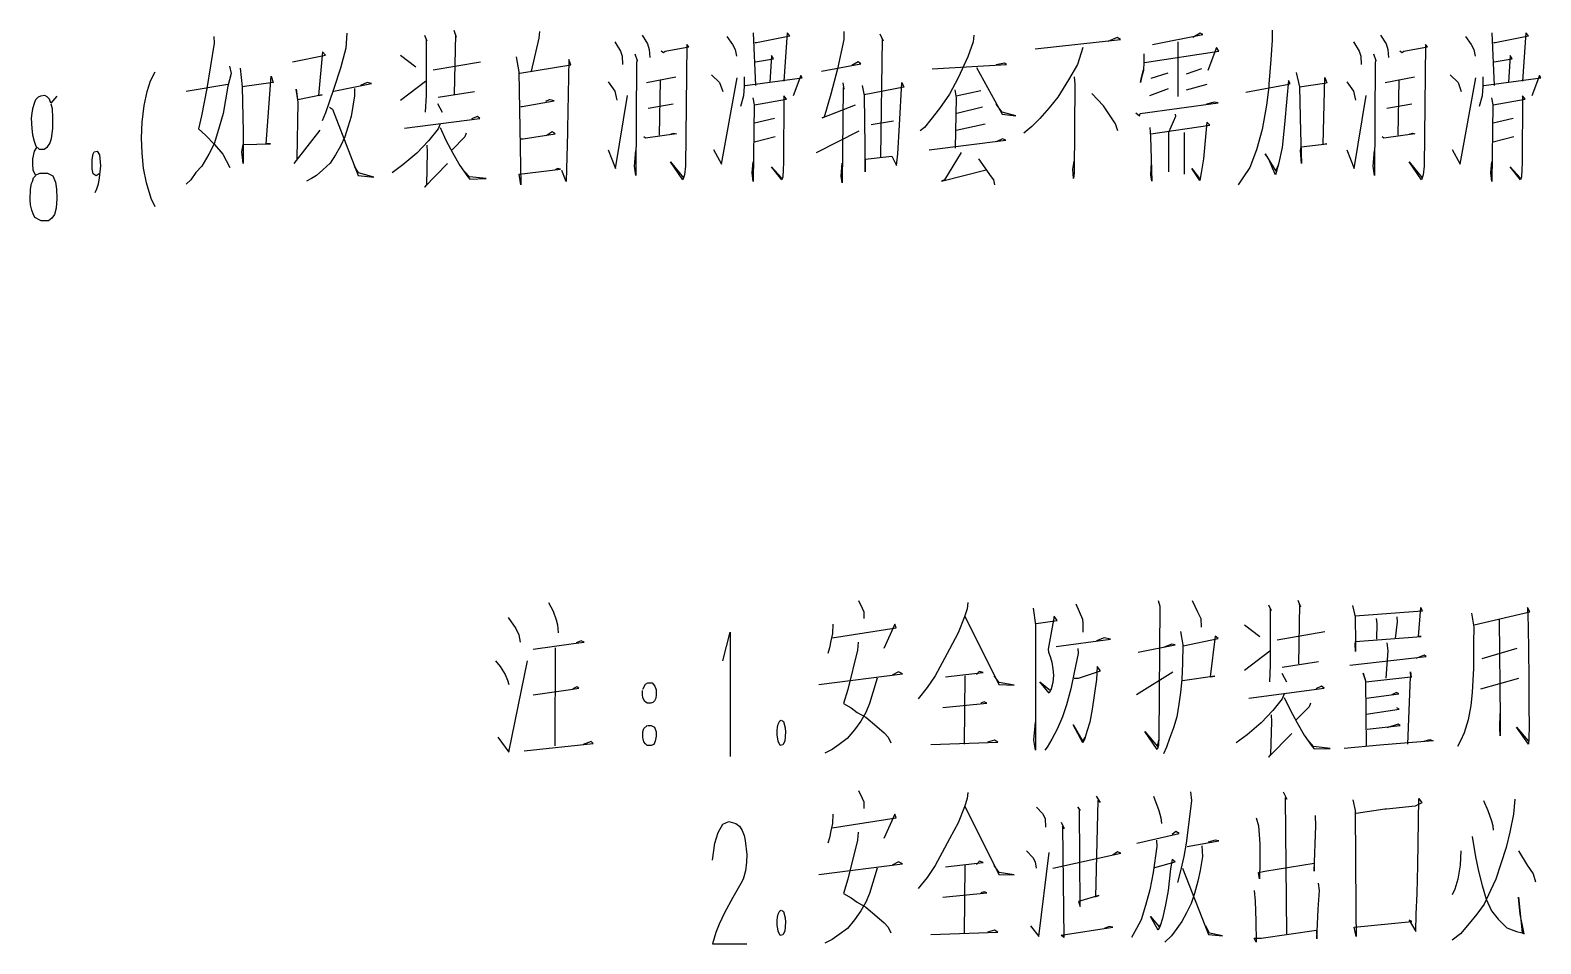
# Model space of a CAD drawing. Extents: x 0 to 8410, y 0 to 11890.
# Drawn here: x 7441.2 to 7918.4, y 9527.6 to 9816.2 of the extents above; entities that cross this region are included whole.
import ezdxf

# ---------------------------------------------------------------- set-up
doc = ezdxf.new("R2010")
doc.units = 0
doc.header["$MEASUREMENT"] = 0
doc.layers.add('6', color=7, linetype='Continuous')
doc.layers.add('8', color=7, linetype='Continuous')

# ---------------------------------------------------------------- blocks, each defined once
blk = doc.blocks.new('BLKENT759')
at = {"layer": '8', "color": 2, "linetype": 'Continuous'}
for p, q in [((7574.99, 9816.19), (7575.78, 9814.04)), ((7602.05, 9815.8), (7601.92, 9813.64)), ((7698.26, 9815.8), (7698.26, 9813.25)), ((7833.55, 9816.19), (7833.55, 9813.06)), ((7499.31, 9812.08), (7496.96, 9797.76)), ((7499.18, 9814.23), (7499.31, 9812.08)), ((7541.27, 9815.21), (7540.88, 9810.51)), ((7565.71, 9814.62), (7566.5, 9812.86)), ((7566.5, 9812.86), (7566.24, 9813.25)), ((7566.24, 9813.25), (7566.24, 9795.61)), ((7575.52, 9814.82), (7575.13, 9796)), ((7575.78, 9814.04), (7575.52, 9814.82)), ((7601.92, 9813.64), (7599.44, 9803.25)), ((7625.84, 9812.47), (7627.67, 9809.53)), ((7634.47, 9814.62), (7636.17, 9811.88)), ((7636.17, 9811.88), (7636.69, 9810.12)), ((7648.59, 9811.68), (7648.2, 9773.25)), ((7649.24, 9810.9), (7648.59, 9811.68)), ((7661.27, 9814.23), (7663.1, 9811.68)), ((7663.1, 9811.68), (7663.88, 9810.12)), ((7669.63, 9815.41), (7670.29, 9798.74)), ((7670.16, 9812.27), (7670.68, 9812.27)), ((7670.68, 9812.27), (7681.14, 9814.43)), ((7680.35, 9815.41), (7679.31, 9800.12)), ((7681.14, 9814.43), (7680.35, 9815.41)), ((7698.26, 9813.25), (7696.17, 9804.04)), ((7709.63, 9815.02), (7710.68, 9812.86)), ((7710.29, 9813.45), (7709.77, 9776.19)), ((7710.68, 9812.86), (7710.29, 9813.45)), ((7739.05, 9812.47), (7737.35, 9807.76)), ((7739.31, 9814.62), (7739.05, 9812.47)), ((7758.65, 9810.31), (7785.58, 9813.25)), ((7784.54, 9813.84), (7781.66, 9812.66)), ((7785.58, 9813.25), (7784.54, 9813.84)), ((7795.78, 9811.68), (7811.59, 9814.82)), ((7803.75, 9812.47), (7803.75, 9795.21)), ((7810.81, 9815.21), (7808.46, 9813.84)), ((7811.59, 9814.82), (7810.81, 9815.21)), ((7833.55, 9813.06), (7833.16, 9806.98)), ((7859.18, 9812.47), (7861.01, 9809.53)), ((7867.8, 9814.62), (7869.5, 9811.88)), ((7869.5, 9811.88), (7870.03, 9810.12)), ((7881.92, 9811.68), (7881.53, 9773.25)), ((7882.57, 9810.9), (7881.92, 9811.68)), ((7894.6, 9814.23), (7896.43, 9811.68)), ((7896.43, 9811.68), (7897.21, 9810.12)), ((7902.97, 9815.41), (7903.62, 9798.74)), ((7903.49, 9812.27), (7904.01, 9812.27)), ((7904.01, 9812.27), (7914.47, 9814.43)), ((7913.69, 9815.41), (7912.64, 9800.12)), ((7914.47, 9814.43), (7913.69, 9815.41)), ((7524.01, 9806.19), (7534.47, 9808.35)), ((7533.56, 9809.33), (7532.25, 9795.61)), ((7534.47, 9808.35), (7533.56, 9809.33)), ((7540.88, 9810.51), (7539.18, 9804.23)), ((7558.13, 9808.35), (7562.97, 9804.62)), ((7594.73, 9807.76), (7595.52, 9803.06)), ((7611.33, 9806.98), (7610.94, 9785.02)), ((7611.99, 9805.21), (7611.33, 9806.98)), ((7627.67, 9809.53), (7628.2, 9807.96)), ((7628.2, 9807.96), (7628.33, 9805.41)), ((7632.25, 9808.74), (7632.9, 9806.59)), ((7632.9, 9806.59), (7632.77, 9806)), ((7636.69, 9810.12), (7636.95, 9807.57)), ((7640.48, 9809.72), (7641.27, 9809.13)), ((7641.27, 9809.13), (7641.79, 9809.53)), ((7641.79, 9809.53), (7649.24, 9810.9)), ((7663.88, 9810.12), (7664.27, 9807.96)), ((7670.29, 9806.19), (7676.04, 9807.17)), ((7675.39, 9808.15), (7674.86, 9799.72)), ((7676.04, 9807.17), (7675.39, 9808.15)), ((7737.35, 9807.76), (7734.34, 9801.1)), ((7773.69, 9810.7), (7771.99, 9805.41)), ((7793.03, 9808.74), (7793.03, 9806.19)), ((7793.16, 9806), (7816.69, 9809.53)), ((7815.91, 9810.7), (7813.16, 9803.45)), ((7816.69, 9809.53), (7815.91, 9810.7)), ((7833.16, 9806.98), (7832.51, 9799.13)), ((7861.01, 9809.53), (7861.53, 9807.96)), ((7861.53, 9807.96), (7861.66, 9805.41)), ((7865.58, 9808.74), (7866.23, 9806.59)), ((7866.23, 9806.59), (7866.1, 9806)), ((7870.03, 9810.12), (7870.29, 9807.57)), ((7873.82, 9809.72), (7874.6, 9809.13)), ((7874.6, 9809.13), (7875.12, 9809.53)), ((7875.12, 9809.53), (7882.57, 9810.9)), ((7897.21, 9810.12), (7897.61, 9807.96)), ((7903.62, 9806.19), (7909.37, 9807.17)), ((7908.72, 9808.15), (7908.2, 9799.72)), ((7909.37, 9807.17), (7908.72, 9808.15)), ((7479.24, 9800.19), (7480.68, 9802.99)), ((7504.67, 9802.47), (7503.62, 9798.55)), ((7504.14, 9804.82), (7504.67, 9802.47)), ((7507.54, 9804.23), (7508.2, 9798.35)), ((7515.78, 9780.31), (7517.35, 9801.68)), ((7517.35, 9801.68), (7518, 9799.72)), ((7539.18, 9804.23), (7537.09, 9797.76)), ((7568.46, 9803.64), (7583.49, 9806.19)), ((7595.52, 9803.06), (7596.17, 9767.37)), ((7595.91, 9802.66), (7611.99, 9805.21)), ((7632.77, 9806), (7632.51, 9770.31)), ((7635.91, 9799.72), (7645.19, 9801.49)), ((7656.43, 9802.08), (7658.92, 9799.72)), ((7666.76, 9801.49), (7666.76, 9798.55)), ((7684.67, 9801.88), (7682.18, 9795.41)), ((7685.06, 9801.1), (7684.67, 9801.88)), ((7691.2, 9803.25), (7703.62, 9805.61)), ((7696.17, 9804.04), (7694.08, 9796)), ((7702.71, 9806.19), (7700.75, 9805.02)), ((7703.62, 9805.61), (7702.71, 9806.19)), ((7726.1, 9804.04), (7749.63, 9805.41)), ((7740.09, 9804.43), (7748.2, 9789.72)), ((7748.98, 9805.8), (7746.37, 9805.21)), ((7749.63, 9805.41), (7748.98, 9805.8)), ((7771.99, 9805.41), (7769.24, 9800.51)), ((7770.94, 9801.49), (7771.2, 9799.13)), ((7792.25, 9801.29), (7792.9, 9803.64)), ((7792.9, 9803.45), (7792.25, 9801.29)), ((7793.03, 9806.19), (7792.9, 9803.45)), ((7800.61, 9802.66), (7795.25, 9800.9)), ((7811.2, 9804.04), (7806.37, 9802.27)), ((7841.14, 9802.86), (7842.18, 9798.35)), ((7866.1, 9806), (7865.84, 9770.31)), ((7869.24, 9799.72), (7878.52, 9801.49)), ((7889.76, 9802.08), (7892.25, 9799.72)), ((7900.09, 9801.49), (7900.09, 9798.55)), ((7918, 9801.88), (7915.52, 9795.41)), ((7918.39, 9801.1), (7918, 9801.88)), ((7477.22, 9792.39), (7478.13, 9796.79)), ((7478.13, 9796.79), (7479.24, 9800.19)), ((7490.42, 9796.98), (7503.62, 9799.13)), ((7496.96, 9797.76), (7495.26, 9789.13)), ((7503.62, 9798.55), (7502.18, 9789.92)), ((7518, 9799.72), (7508.2, 9798.35)), ((7508.2, 9798.35), (7508.46, 9784.04)), ((7525.71, 9794.23), (7525.19, 9797.57)), ((7525.19, 9797.57), (7525.71, 9793.45)), ((7537.09, 9797.76), (7535.65, 9793.45)), ((7537.09, 9796.98), (7548.98, 9799.33)), ((7543.62, 9797.76), (7543.62, 9795.41)), ((7547.67, 9799.72), (7545.58, 9798.74)), ((7548.98, 9799.33), (7547.67, 9799.72)), ((7558.13, 9794.04), (7566.11, 9800.12)), ((7570.03, 9795.02), (7581.53, 9796.78)), ((7623.75, 9799.92), (7625.84, 9796.98)), ((7625.84, 9796.98), (7626.5, 9794.04)), ((7639.96, 9783.06), (7640.35, 9800.31)), ((7658.92, 9799.72), (7659.96, 9796.78)), ((7659.57, 9773.84), (7664.54, 9801.1)), ((7666.76, 9798.55), (7666.5, 9795.41)), ((7667.02, 9798.74), (7685.06, 9801.1)), ((7698, 9797.96), (7697.74, 9767.96)), ((7697.87, 9799.53), (7698.26, 9797.57)), ((7698.26, 9797.57), (7698, 9797.96)), ((7704.01, 9798.74), (7704.67, 9795.61)), ((7717.22, 9798.15), (7704.67, 9795.8)), ((7715.78, 9786.19), (7716.56, 9799.72)), ((7716.56, 9799.72), (7717.22, 9798.15)), ((7734.34, 9801.1), (7731.59, 9796)), ((7733.29, 9797.37), (7733.69, 9794.82)), ((7733.69, 9795.41), (7741.53, 9797.17)), ((7769.24, 9800.51), (7765.84, 9795.02)), ((7771.2, 9799.13), (7770.94, 9771.1)), ((7792.25, 9801.29), (7791.99, 9799.72)), ((7791.99, 9799.72), (7792.25, 9801.29)), ((7794.86, 9795.61), (7800.74, 9797.76)), ((7806.5, 9797.37), (7813.03, 9799.13)), ((7825.19, 9796.59), (7838.78, 9799.13)), ((7832.51, 9798.35), (7831.72, 9792.47)), ((7832.51, 9799.13), (7832.51, 9798.35)), ((7838.65, 9800.31), (7838.13, 9794.62)), ((7839.18, 9799.33), (7838.65, 9800.31)), ((7838.78, 9799.13), (7839.18, 9799.33)), ((7850.03, 9799.33), (7842.18, 9798.15)), ((7842.18, 9798.35), (7842.44, 9784.04)), ((7849.63, 9780.12), (7850.16, 9801.29)), ((7850.81, 9799.53), (7850.03, 9799.33)), ((7850.16, 9801.29), (7850.81, 9799.53)), ((7857.08, 9799.92), (7859.18, 9796.98)), ((7859.18, 9796.98), (7859.83, 9794.04)), ((7873.29, 9783.06), (7873.69, 9800.31)), ((7892.25, 9799.72), (7893.29, 9796.78)), ((7892.9, 9773.84), (7897.87, 9801.1)), ((7900.09, 9798.55), (7899.83, 9795.41)), ((7900.35, 9798.74), (7918.39, 9801.1)), ((7442.51, 9793.39), (7441.92, 9791.39)), ((7442.9, 9794.19), (7442.51, 9793.39)), ((7443.69, 9794.99), (7442.9, 9794.19)), ((7444.47, 9795.39), (7443.69, 9794.99)), ((7445.84, 9795.59), (7444.47, 9795.39)), ((7446.56, 9795.19), (7445.84, 9795.59)), ((7447.28, 9794.39), (7446.56, 9795.19)), ((7447.74, 9793.19), (7447.28, 9794.39)), ((7449.63, 9795.39), (7447.74, 9793.19)), ((7448.2, 9791.39), (7447.87, 9792.79)), ((7476.56, 9787.19), (7477.22, 9792.39)), ((7525.71, 9793.45), (7525.45, 9775.61)), ((7533.43, 9795.8), (7525.71, 9794.23)), ((7532.25, 9795.61), (7533.43, 9795.8)), ((7535.65, 9793.45), (7534.47, 9790.12)), ((7543.62, 9795.41), (7542.58, 9788.94)), ((7566.24, 9795.61), (7565.97, 9790.31)), ((7569.9, 9793.06), (7571.33, 9790.31)), ((7596.17, 9792.08), (7596.56, 9792.08)), ((7596.56, 9792.08), (7606.76, 9793.84)), ((7605.19, 9794.23), (7604.01, 9793.64)), ((7605.45, 9794.23), (7605.19, 9794.23)), ((7606.76, 9793.84), (7605.45, 9794.23)), ((7626.1, 9772.47), (7629.9, 9795.61)), ((7644.27, 9792.86), (7636.43, 9791.49)), ((7666.5, 9795.41), (7665.58, 9792.08)), ((7669.5, 9794.82), (7669.9, 9792.66)), ((7669.9, 9792.66), (7669.63, 9768.35)), ((7670.03, 9792.66), (7680.09, 9794.43)), ((7679.31, 9795.41), (7679.18, 9774.43)), ((7680.09, 9794.43), (7679.31, 9795.41)), ((7691.33, 9788.55), (7701.92, 9792.66)), ((7694.08, 9796), (7691.99, 9788.74)), ((7704.67, 9795.61), (7704.93, 9771.49)), ((7731.59, 9796), (7728.46, 9791.49)), ((7733.69, 9794.82), (7733.42, 9778.94)), ((7748.2, 9790.31), (7746.37, 9792.86)), ((7765.84, 9795.02), (7763.1, 9791.68)), ((7780.22, 9792.27), (7776.56, 9796.19)), ((7784.01, 9786.59), (7780.22, 9792.27)), ((7791.86, 9789.92), (7816.43, 9793.25)), ((7815.25, 9793.45), (7812.77, 9792.86)), ((7816.43, 9793.25), (7815.25, 9793.45)), ((7831.72, 9792.47), (7830.42, 9784.82)), ((7838.13, 9794.62), (7837.48, 9786.39)), ((7859.44, 9772.47), (7863.23, 9795.61)), ((7877.61, 9792.86), (7869.76, 9791.49)), ((7899.83, 9795.41), (7898.91, 9792.08)), ((7902.84, 9794.82), (7903.23, 9792.66)), ((7903.23, 9792.66), (7902.97, 9768.35)), ((7903.36, 9792.66), (7913.42, 9794.43)), ((7912.64, 9795.41), (7912.51, 9774.43)), ((7913.42, 9794.43), (7912.64, 9795.41)), ((7441.66, 9789.99), (7441.53, 9788.39)), ((7441.53, 9788.39), (7441.66, 9785.19)), ((7441.92, 9791.39), (7441.66, 9789.99)), ((7448.39, 9788.59), (7448.2, 9791.39)), ((7448.33, 9785.19), (7448.39, 9788.59)), ((7476.37, 9782.19), (7476.56, 9787.19)), ((7495.26, 9789.13), (7494.34, 9785.02)), ((7502.18, 9789.92), (7500.88, 9785.61)), ((7534.47, 9790.12), (7533.43, 9787.57)), ((7535.78, 9791.88), (7536.69, 9791.29)), ((7536.69, 9791.29), (7544.8, 9770.31)), ((7542.58, 9788.94), (7541.53, 9785.61)), ((7559.44, 9785.21), (7583.23, 9788.35)), ((7582.45, 9788.94), (7580.62, 9788.15)), ((7583.23, 9788.35), (7582.45, 9788.94)), ((7676.3, 9788.35), (7670.03, 9786.78)), ((7691.99, 9788.74), (7691.33, 9788.55)), ((7706.89, 9786.39), (7713.95, 9787.57)), ((7725.71, 9787.96), (7723.75, 9785.41)), ((7728.46, 9791.49), (7725.71, 9787.96)), ((7742.05, 9791.88), (7733.95, 9789.92)), ((7752.51, 9789.13), (7748.2, 9790.31)), ((7748.2, 9789.72), (7752.51, 9789.13)), ((7760.09, 9788.35), (7757.61, 9785.8)), ((7763.1, 9791.68), (7760.09, 9788.35)), ((7790.42, 9790.12), (7791.59, 9789.13)), ((7791.59, 9789.13), (7791.86, 9789.92)), ((7802.97, 9788.94), (7800.74, 9783.84)), ((7802.84, 9789.72), (7802.97, 9788.94)), ((7812.9, 9787.17), (7811.86, 9775.61)), ((7813.82, 9786.19), (7812.9, 9787.17)), ((7909.63, 9788.35), (7903.36, 9786.78)), ((7441.66, 9785.19), (7441.92, 9783.19)), ((7441.92, 9783.19), (7442.45, 9781.19)), ((7447.94, 9781.99), (7448.33, 9785.19)), ((7494.34, 9785.02), (7496.56, 9783.06)), ((7496.56, 9783.06), (7499.44, 9780.12)), ((7500.88, 9785.61), (7499.7, 9781.68)), ((7508.46, 9784.04), (7508.46, 9774.04)), ((7524.54, 9774.04), (7532.77, 9784.62)), ((7540.62, 9782.47), (7539.18, 9779.53)), ((7541.53, 9785.61), (7540.62, 9782.47)), ((7570.03, 9785.02), (7567.02, 9781.29)), ((7570.68, 9786.59), (7570.03, 9785.02)), ((7570.68, 9785.41), (7572.51, 9781.49)), ((7578.52, 9782.47), (7574.47, 9778.35)), ((7578.92, 9783.64), (7578.52, 9782.47)), ((7596.95, 9781.88), (7607.02, 9783.45)), ((7606.11, 9784.04), (7604.14, 9782.86)), ((7607.02, 9783.45), (7606.11, 9784.04)), ((7610.94, 9783.84), (7610.55, 9768.35)), ((7610.94, 9785.02), (7610.94, 9783.84)), ((7635.52, 9782.08), (7634.99, 9782.47)), ((7645.32, 9783.45), (7635.52, 9782.08)), ((7643.62, 9783.45), (7644.54, 9783.64)), ((7644.54, 9783.64), (7645.32, 9783.45)), ((7670.03, 9780.9), (7676.56, 9782.66)), ((7689.63, 9777.57), (7703.1, 9784.43)), ((7715.26, 9777.17), (7715.78, 9786.19)), ((7723.75, 9785.41), (7722.31, 9784.43)), ((7733.69, 9784.62), (7742.84, 9786.59)), ((7757.61, 9785.8), (7755.12, 9783.64)), ((7784.8, 9784.43), (7784.01, 9786.59)), ((7794.86, 9785.41), (7795.12, 9782.47)), ((7795.12, 9782.47), (7795.52, 9768.55)), ((7795.25, 9783.45), (7813.82, 9786.19)), ((7800.74, 9783.84), (7800.74, 9771.49)), ((7805.71, 9783.84), (7805.71, 9770.7)), ((7830.42, 9784.82), (7828.59, 9778.35)), ((7837.48, 9786.39), (7836.69, 9779.13)), ((7842.44, 9784.04), (7842.84, 9774.04)), ((7868.85, 9782.08), (7868.33, 9782.47)), ((7878.65, 9783.45), (7868.85, 9782.08)), ((7876.95, 9783.45), (7877.87, 9783.64)), ((7877.87, 9783.64), (7878.65, 9783.45)), ((7903.36, 9780.9), (7909.89, 9782.66)), ((7442.45, 9777.99), (7441.92, 9775.59)), ((7442.45, 9781.19), (7442.97, 9779.59)), ((7443.23, 9779.19), (7442.45, 9777.99)), ((7442.97, 9779.59), (7444.08, 9778.59)), ((7444.08, 9778.59), (7445.58, 9778.59)), ((7445.58, 9778.59), (7446.69, 9779.39)), ((7446.69, 9779.39), (7447.41, 9780.39)), ((7447.41, 9780.39), (7447.94, 9781.99)), ((7461.14, 9777.19), (7461.4, 9777.79)), ((7461.4, 9777.79), (7462.31, 9777.99)), ((7462.31, 9777.99), (7463.1, 9776.79)), ((7476.56, 9777.39), (7476.37, 9782.19)), ((7499.31, 9780.31), (7497.61, 9776.98)), ((7499.7, 9781.68), (7499.31, 9780.31)), ((7499.44, 9780.12), (7502.05, 9776.98)), ((7508.07, 9777.76), (7508.46, 9780.12)), ((7508.46, 9774.04), (7508.07, 9777.76)), ((7508.46, 9780.12), (7517.09, 9780.31)), ((7517.09, 9780.31), (7515.78, 9780.31)), ((7539.18, 9779.53), (7537.61, 9776.78)), ((7567.02, 9781.29), (7563.36, 9777.37)), ((7566.63, 9777.76), (7566.37, 9767.37)), ((7566.5, 9779.92), (7566.63, 9777.76)), ((7572.51, 9781.49), (7574.73, 9777.37)), ((7596.3, 9781.88), (7596.95, 9781.88)), ((7623.75, 9778.35), (7626.1, 9772.47)), ((7632.12, 9773.25), (7632.51, 9778.15)), ((7657.08, 9778.55), (7659.57, 9773.84)), ((7725.19, 9778.35), (7749.37, 9781.49)), ((7748.33, 9781.88), (7746.37, 9780.9)), ((7749.37, 9781.49), (7748.33, 9781.88)), ((7828.59, 9778.35), (7826.5, 9772.86)), ((7836.69, 9779.13), (7835.52, 9773.84)), ((7842.44, 9778.15), (7842.71, 9779.33)), ((7842.84, 9774.04), (7842.44, 9778.15)), ((7842.71, 9779.33), (7850.81, 9780.31)), ((7850.81, 9780.31), (7849.63, 9780.12)), ((7857.08, 9778.35), (7859.44, 9772.47)), ((7865.45, 9773.25), (7865.84, 9778.15)), ((7890.42, 9778.55), (7892.9, 9773.84)), ((7441.92, 9775.59), (7441.92, 9773.99)), ((7441.92, 9773.99), (7441.99, 9771.99)), ((7460.81, 9775.39), (7461.14, 9777.19)), ((7460.81, 9772.39), (7460.81, 9775.39)), ((7463.36, 9773.39), (7463.03, 9769.59)), ((7463.1, 9776.79), (7463.36, 9773.39)), ((7477.02, 9772.59), (7476.56, 9777.39)), ((7495.39, 9773.25), (7493.56, 9771.29)), ((7497.61, 9776.98), (7495.39, 9773.25)), ((7502.05, 9776.98), (7503.1, 9775.02)), ((7503.1, 9775.02), (7504.28, 9772.86)), ((7535.91, 9774.23), (7533.69, 9772.08)), ((7537.61, 9776.78), (7535.91, 9774.23)), ((7544.93, 9771.1), (7543.62, 9773.25)), ((7558.92, 9773.64), (7555.52, 9771.1)), ((7563.36, 9777.37), (7558.92, 9773.64)), ((7565.71, 9766.59), (7573.03, 9774.04)), ((7574.73, 9777.37), (7576.95, 9773.45)), ((7576.95, 9773.45), (7579.44, 9769.92)), ((7632.51, 9770.31), (7632.12, 9773.25)), ((7647.41, 9768.94), (7643.49, 9774.62)), ((7643.49, 9774.62), (7647.54, 9769.53)), ((7648.2, 9773.25), (7647.94, 9770.51)), ((7669.24, 9771.1), (7669.63, 9774.62)), ((7678.65, 9768.94), (7675.39, 9773.06)), ((7675.39, 9773.06), (7678.52, 9769.53)), ((7679.18, 9774.43), (7679.05, 9772.08)), ((7697.35, 9770.12), (7697.74, 9774.23)), ((7704.93, 9775.41), (7713.42, 9776.39)), ((7704.93, 9771.49), (7704.93, 9775.41)), ((7713.42, 9776.39), (7714.86, 9773.45)), ((7714.86, 9773.45), (7715.26, 9777.17)), ((7735.25, 9777.57), (7730.03, 9768.94)), ((7740.75, 9775.61), (7744.8, 9769.92)), ((7770.55, 9772.27), (7770.94, 9774.82)), ((7795.25, 9770.51), (7795.39, 9774.43)), ((7811.86, 9775.61), (7811.07, 9771.1)), ((7826.5, 9772.86), (7824.27, 9769.53)), ((7832.51, 9775.41), (7831.33, 9777.17)), ((7831.33, 9777.17), (7834.73, 9771.68)), ((7833.69, 9772.66), (7832.51, 9775.41)), ((7835.52, 9773.84), (7834.6, 9770.51)), ((7834.73, 9771.68), (7835.39, 9773.45)), ((7865.84, 9770.31), (7865.45, 9773.25)), ((7880.74, 9768.94), (7876.82, 9774.62)), ((7876.82, 9774.62), (7880.87, 9769.53)), ((7881.53, 9773.25), (7881.27, 9770.51)), ((7902.57, 9771.1), (7902.97, 9774.62)), ((7911.99, 9768.94), (7908.72, 9773.06)), ((7908.72, 9773.06), (7911.85, 9769.53)), ((7912.51, 9774.43), (7912.38, 9772.08)), ((7441.6, 9767.79), (7441.92, 9768.39)), ((7441.92, 9768.39), (7442.25, 9769.59)), ((7441.99, 9771.99), (7442.84, 9770.39)), ((7442.25, 9769.59), (7442.9, 9770.19)), ((7442.84, 9770.39), (7444.27, 9770.99)), ((7444.27, 9770.99), (7446.69, 9770.99)), ((7446.69, 9770.99), (7448.33, 9770.19)), ((7448.33, 9770.19), (7449.18, 9768.19)), ((7449.18, 9768.19), (7449.5, 9765.99)), ((7461.14, 9770.79), (7460.81, 9772.39)), ((7462.05, 9770.19), (7461.14, 9770.79)), ((7463.03, 9770.79), (7462.05, 9770.19)), ((7463.03, 9769.59), (7462.64, 9767.59)), ((7477.94, 9767.99), (7477.02, 9772.59)), ((7491.99, 9768.94), (7490.42, 9767.57)), ((7493.56, 9771.29), (7491.99, 9768.94)), ((7530.03, 9769.33), (7528.46, 9768.55)), ((7531.6, 9770.31), (7530.03, 9769.33)), ((7533.69, 9772.08), (7531.6, 9770.31)), ((7544.8, 9770.31), (7549.77, 9769.72)), ((7549.77, 9769.72), (7544.93, 9771.1)), ((7579.96, 9769.92), (7578.52, 9771.49)), ((7579.44, 9769.92), (7580.09, 9769.13)), ((7585.19, 9769.33), (7579.96, 9769.92)), ((7580.09, 9769.13), (7585.19, 9769.33)), ((7595.65, 9770.7), (7608.72, 9772.27)), ((7596.17, 9767.37), (7595.65, 9770.7)), ((7607.8, 9772.47), (7607.02, 9772.08)), ((7608.72, 9772.27), (7607.8, 9772.47)), ((7610.55, 9768.35), (7609.11, 9771.88)), ((7647.94, 9770.51), (7647.41, 9768.94)), ((7669.63, 9768.35), (7669.24, 9771.1)), ((7678.92, 9769.92), (7678.65, 9768.94)), ((7679.05, 9772.08), (7678.92, 9769.92)), ((7697.74, 9767.96), (7697.35, 9770.12)), ((7729.11, 9768.55), (7743.23, 9772.08)), ((7730.03, 9768.94), (7729.11, 9768.55)), ((7744.8, 9769.92), (7745.45, 9768.94)), ((7745.45, 9768.94), (7745.84, 9767.37)), ((7770.81, 9769.33), (7770.55, 9772.27)), ((7770.94, 9771.1), (7770.81, 9769.33)), ((7795.52, 9768.55), (7795.25, 9770.51)), ((7810.68, 9768.74), (7808.2, 9772.47)), ((7808.2, 9772.47), (7808.46, 9772.08)), ((7808.46, 9772.08), (7810.55, 9769.33)), ((7811.07, 9771.1), (7810.68, 9768.74)), ((7824.27, 9769.53), (7822.84, 9767.37)), ((7834.6, 9770.51), (7833.69, 9772.66)), ((7881.27, 9770.51), (7880.74, 9768.94)), ((7902.97, 9768.35), (7902.57, 9771.1)), ((7912.25, 9769.92), (7911.99, 9768.94)), ((7912.38, 9772.08), (7912.25, 9769.92)), ((7441.2, 9762.59), (7441.33, 9765.99)), ((7441.33, 9765.99), (7441.6, 9767.79)), ((7449.5, 9765.99), (7449.57, 9762.99)), ((7462.18, 9765.99), (7461.6, 9764.79)), ((7462.64, 9767.59), (7462.18, 9765.99)), ((7479.44, 9762.99), (7477.94, 9767.99)), ((7566.37, 9767.37), (7565.71, 9766.59)), ((7441.27, 9760.99), (7441.2, 9762.59)), ((7441.66, 9759.39), (7441.27, 9760.99)), ((7442.12, 9758.19), (7441.66, 9759.39)), ((7449.37, 9759.99), (7448.85, 9757.99)), ((7449.57, 9762.99), (7449.37, 9759.99)), ((7480.68, 9760.39), (7479.44, 9762.99)), ((7442.71, 9756.99), (7442.12, 9758.19)), ((7444.67, 9755.99), (7442.71, 9756.99)), ((7447.02, 9755.99), (7444.67, 9755.99)), ((7448, 9756.79), (7447.02, 9755.99)), ((7448.85, 9757.99), (7448, 9756.79)), ((7604.95, 9635.41), (7606.38, 9632.66)), ((7702.85, 9636), (7704.03, 9633.64)), ((7737.36, 9635.41), (7737.23, 9633.45)), ((7771.48, 9635.02), (7773.57, 9630.12)), ((7797.49, 9636), (7798.02, 9634.23)), ((7808.21, 9636), (7809.91, 9632.47)), ((7832.4, 9634.62), (7833.18, 9632.86)), ((7841.68, 9636.19), (7842.46, 9634.04)), ((7842.2, 9634.82), (7841.81, 9616)), ((7842.46, 9634.04), (7842.2, 9634.82)), ((7592.14, 9630.7), (7594.62, 9627.17)), ((7606.38, 9632.66), (7607.3, 9629.92)), ((7607.3, 9629.92), (7607.82, 9628.35)), ((7704.03, 9633.64), (7704.55, 9632.47)), ((7704.55, 9632.47), (7704.55, 9631.49)), ((7704.55, 9631.49), (7704.55, 9630.31)), ((7736.32, 9630.9), (7734.36, 9625.8)), ((7737.23, 9633.45), (7736.32, 9630.9)), ((7736.45, 9631.1), (7747.17, 9609.53)), ((7758.02, 9633.64), (7758.8, 9628.35)), ((7758.93, 9628.74), (7765.6, 9629.72)), ((7764.68, 9631.1), (7762.72, 9620.7)), ((7765.6, 9629.72), (7764.68, 9631.1)), ((7773.57, 9630.12), (7773.7, 9628.74)), ((7798.02, 9634.23), (7797.76, 9592.86)), ((7809.91, 9632.47), (7810.96, 9630.31)), ((7810.96, 9630.31), (7811.09, 9627.57)), ((7833.18, 9632.86), (7832.92, 9633.25)), ((7832.92, 9633.25), (7832.92, 9615.61)), ((7858.93, 9634.43), (7859.72, 9630.9)), ((7880.89, 9632.66), (7859.72, 9631.1)), ((7859.72, 9630.9), (7859.85, 9622.66)), ((7866.38, 9630.31), (7866.64, 9628.74)), ((7872.92, 9630.9), (7873.05, 9629.33)), ((7879.72, 9624.62), (7880.5, 9633.84)), ((7880.5, 9633.84), (7880.89, 9632.66)), ((7896.45, 9632.08), (7897.23, 9627.57)), ((7897.36, 9628.35), (7914.88, 9632.47)), ((7905.21, 9629.92), (7905.6, 9598.74)), ((7914.88, 9632.47), (7914.23, 9633.84)), ((7914.23, 9633.84), (7914.36, 9627.96)), ((7594.62, 9627.17), (7595.53, 9625.21)), ((7595.53, 9625.21), (7595.93, 9622.86)), ((7607.82, 9628.35), (7607.95, 9625.8)), ((7660.04, 9616.99), (7662.27, 9625.99)), ((7662.27, 9625.99), (7662.27, 9586.79)), ((7694.62, 9625.61), (7694.1, 9623.25)), ((7694.49, 9624.23), (7714.75, 9627.37)), ((7694.75, 9628.55), (7694.62, 9625.61)), ((7714.36, 9628.55), (7710.83, 9620.9)), ((7714.75, 9627.37), (7714.36, 9628.55)), ((7734.36, 9625.8), (7731.61, 9620.7)), ((7758.8, 9628.35), (7758.8, 9588.74)), ((7773.7, 9628.74), (7773.7, 9626)), ((7804.55, 9626.19), (7805.34, 9622.08)), ((7824.81, 9628.35), (7829.65, 9624.62)), ((7835.14, 9623.64), (7850.17, 9626.19)), ((7866.64, 9628.74), (7866.51, 9623.84)), ((7873.05, 9629.33), (7872.4, 9624.04)), ((7897.23, 9627.57), (7897.1, 9622.66)), ((7914.36, 9627.96), (7914.62, 9611.88)), ((7600.11, 9620.7), (7612.79, 9622.47)), ((7607.04, 9621.1), (7606.91, 9590.12)), ((7612.79, 9622.47), (7616.19, 9622.86)), ((7615.27, 9623.25), (7613.7, 9622.66)), ((7616.19, 9622.86), (7615.27, 9623.25)), ((7693.7, 9621.1), (7693.18, 9619.33)), ((7694.1, 9623.25), (7693.7, 9621.1)), ((7702.59, 9620.31), (7699.46, 9607.96)), ((7702.72, 9622.86), (7702.59, 9620.31)), ((7731.61, 9620.7), (7729.26, 9616.39)), ((7762.72, 9620.7), (7762.85, 9619.72)), ((7765.34, 9621.49), (7782.46, 9623.84)), ((7772.14, 9620.9), (7772.27, 9619.33)), ((7780.5, 9624.23), (7778.02, 9623.25)), ((7782.46, 9623.84), (7780.5, 9624.23)), ((7791.22, 9619.72), (7802.85, 9622.08)), ((7801.81, 9622.27), (7799.45, 9621.29)), ((7802.85, 9622.08), (7801.81, 9622.27)), ((7805.34, 9622.08), (7805.21, 9616.19)), ((7805.47, 9621.68), (7816.45, 9624.04)), ((7815.53, 9624.82), (7813.96, 9611.88)), ((7816.45, 9624.04), (7815.53, 9624.82)), ((7859.72, 9622.27), (7859.85, 9623.06)), ((7859.85, 9619.92), (7859.72, 9622.27)), ((7859.85, 9623.06), (7880.63, 9624.62)), ((7859.85, 9622.66), (7859.85, 9619.92)), ((7869.78, 9622.66), (7870.04, 9620.12)), ((7880.63, 9624.62), (7879.72, 9624.62)), ((7897.1, 9622.66), (7897.1, 9614.62)), ((7910.83, 9620.9), (7899.72, 9617.57)), ((7588.21, 9616.98), (7589.65, 9615.21)), ((7592.4, 9588.15), (7598.28, 9616.98)), ((7729.26, 9616.39), (7727.04, 9612.27)), ((7762.85, 9619.72), (7763.38, 9618.35)), ((7763.38, 9618.35), (7763.9, 9616.59)), ((7763.9, 9616.59), (7764.29, 9614.43)), ((7772.27, 9619.33), (7770.96, 9613.25)), ((7805.21, 9616.19), (7804.95, 9611.1)), ((7824.81, 9614.04), (7832.79, 9620.12)), ((7832.92, 9615.61), (7832.66, 9610.31)), ((7836.71, 9615.02), (7848.21, 9616.78)), ((7858.02, 9615.61), (7882.2, 9618.35)), ((7870.04, 9620.12), (7869.39, 9611.49)), ((7881.55, 9618.74), (7878.93, 9617.76)), ((7882.2, 9618.35), (7881.55, 9618.74)), ((7589.65, 9615.21), (7591.22, 9612.66)), ((7591.22, 9612.66), (7592, 9610.9)), ((7592, 9610.9), (7592.4, 9609.53)), ((7690.31, 9609.53), (7716.71, 9612.86)), ((7708.74, 9611.49), (7707.43, 9606.98)), ((7715.53, 9613.45), (7713.44, 9612.47)), ((7716.71, 9612.86), (7715.53, 9613.45)), ((7727.04, 9612.27), (7724.55, 9608.55)), ((7730.31, 9611.88), (7742.2, 9613.25)), ((7736.45, 9612.27), (7736.19, 9590.7)), ((7741.02, 9613.64), (7740.11, 9612.66)), ((7742.2, 9613.25), (7741.02, 9613.64)), ((7747.3, 9610.12), (7745.73, 9612.27)), ((7764.29, 9614.43), (7764.42, 9612.47)), ((7764.42, 9612.47), (7764.29, 9610.12)), ((7770.96, 9613.25), (7769.91, 9608.15)), ((7770.96, 9611.49), (7772.4, 9611.49)), ((7772.4, 9611.49), (7779.32, 9613.84)), ((7778.02, 9611.1), (7776.71, 9601.68)), ((7778.28, 9615.21), (7778.02, 9611.1)), ((7779.32, 9613.84), (7778.28, 9615.21)), ((7790.7, 9606.39), (7802.2, 9613.45)), ((7804.95, 9611.1), (7804.55, 9606.98)), ((7815.4, 9612.08), (7805.21, 9610.7)), ((7813.96, 9611.88), (7815.4, 9612.08)), ((7836.58, 9613.06), (7838.02, 9610.31)), ((7863.11, 9610.51), (7862.33, 9613.06)), ((7862.33, 9613.06), (7863.11, 9610.31)), ((7863.11, 9610.31), (7877.36, 9611.88)), ((7877.1, 9611.88), (7876.32, 9590.7)), ((7877.49, 9611.68), (7877.1, 9611.88)), ((7877.36, 9611.88), (7877.23, 9613.45)), ((7877.23, 9613.45), (7877.49, 9611.68)), ((7897.1, 9614.62), (7896.71, 9606.98)), ((7899.45, 9608.15), (7911.48, 9611.49)), ((7914.62, 9611.88), (7914.62, 9603.45)), ((7600.11, 9606.19), (7611.87, 9607.96)), ((7611.87, 9607.96), (7614.49, 9608.35)), ((7613.83, 9608.74), (7612.66, 9608.15)), ((7614.49, 9608.35), (7613.83, 9608.74)), ((7634.62, 9606.19), (7634.62, 9607.59)), ((7634.75, 9605.39), (7634.62, 9606.19)), ((7634.75, 9607.99), (7635.53, 9609.59)), ((7635.53, 9609.59), (7636.32, 9609.99)), ((7636.32, 9609.99), (7637.63, 9609.99)), ((7637.63, 9609.99), (7638.54, 9608.99)), ((7638.54, 9608.99), (7638.93, 9607.79)), ((7638.93, 9606.19), (7638.8, 9605.19)), ((7638.93, 9607.79), (7638.93, 9606.19)), ((7699.46, 9607.96), (7698.15, 9603.45)), ((7707.43, 9606.98), (7706.38, 9603.45)), ((7724.55, 9608.55), (7721.68, 9605.02)), ((7747.17, 9609.53), (7752, 9609.33)), ((7752, 9609.33), (7747.3, 9610.12)), ((7763.12, 9606.78), (7760.11, 9610.31)), ((7760.11, 9610.31), (7763.51, 9607.57)), ((7763.77, 9608.15), (7763.12, 9606.78)), ((7764.29, 9610.12), (7763.77, 9608.15)), ((7769.91, 9608.15), (7768.61, 9603.06)), ((7804.55, 9606.98), (7804.03, 9603.25)), ((7826.12, 9605.21), (7849.91, 9608.35)), ((7837.36, 9606.59), (7836.71, 9605.02)), ((7849.13, 9608.94), (7847.3, 9608.15)), ((7849.91, 9608.35), (7849.13, 9608.94)), ((7863.38, 9589.92), (7863.11, 9610.51)), ((7863.25, 9605.21), (7873.57, 9606.59)), ((7872.79, 9606.98), (7871.35, 9606.19)), ((7873.57, 9606.59), (7872.79, 9606.98)), ((7896.71, 9606.98), (7896.32, 9602.86)), ((7635.27, 9604.19), (7634.75, 9605.39)), ((7636.06, 9603.59), (7635.27, 9604.19)), ((7637.23, 9603.59), (7636.06, 9603.59)), ((7637.89, 9603.79), (7637.23, 9603.59)), ((7638.41, 9604.39), (7637.89, 9603.79)), ((7638.8, 9605.19), (7638.41, 9604.39)), ((7698.15, 9603.45), (7700.5, 9602.08)), ((7700.5, 9602.08), (7702.46, 9600.7)), ((7706.38, 9603.45), (7705.21, 9600.7)), ((7729.52, 9602.27), (7743.38, 9603.64)), ((7742.59, 9604.04), (7741.55, 9603.64)), ((7743.38, 9603.64), (7742.59, 9604.04)), ((7768.61, 9603.06), (7767.3, 9599.33)), ((7776.71, 9601.68), (7775.93, 9597.57)), ((7804.03, 9603.25), (7803.38, 9599.33)), ((7833.7, 9601.29), (7830.04, 9597.37)), ((7836.71, 9605.02), (7833.7, 9601.29)), ((7837.36, 9605.41), (7839.19, 9601.49)), ((7839.19, 9601.49), (7841.42, 9597.37)), ((7845.21, 9602.47), (7841.15, 9598.35)), ((7845.6, 9603.64), (7845.21, 9602.47)), ((7863.25, 9600.12), (7873.7, 9601.68)), ((7873.7, 9601.68), (7872.92, 9602.08)), ((7896.32, 9602.86), (7895.4, 9598.35)), ((7914.62, 9603.45), (7914.62, 9602.47)), ((7914.62, 9602.47), (7914.75, 9596.39)), ((7635.01, 9595.59), (7636.06, 9596.59)), ((7636.32, 9596.59), (7637.36, 9596.59)), ((7637.36, 9596.59), (7638.41, 9595.99)), ((7677.3, 9595.99), (7677.49, 9596.99)), ((7677.49, 9596.99), (7678.02, 9597.99)), ((7678.02, 9597.99), (7678.34, 9598.19)), ((7678.48, 9598.19), (7679.19, 9597.79)), ((7679.19, 9597.79), (7679.65, 9595.79)), ((7703.64, 9597.96), (7701.55, 9595.21)), ((7702.46, 9600.7), (7705.21, 9599.13)), ((7705.21, 9600.7), (7703.64, 9597.96)), ((7705.21, 9599.13), (7708.61, 9596.19)), ((7758.28, 9591.88), (7758.8, 9597.57)), ((7767.3, 9599.33), (7765.6, 9595.41)), ((7773.7, 9591.1), (7770.7, 9596.78)), ((7770.7, 9596.78), (7773.7, 9591.49)), ((7775.93, 9597.57), (7775.01, 9594.62)), ((7803.38, 9599.33), (7802.33, 9595.8)), ((7830.04, 9597.37), (7825.6, 9593.64)), ((7833.31, 9597.76), (7833.05, 9587.37)), ((7833.18, 9599.92), (7833.31, 9597.76)), ((7841.42, 9597.37), (7843.64, 9593.45)), ((7863.51, 9595.41), (7873.96, 9596.59)), ((7873.31, 9596.98), (7869.78, 9595.8)), ((7873.96, 9596.59), (7873.31, 9596.98)), ((7895.4, 9598.35), (7894.23, 9594.23)), ((7905.47, 9595.8), (7905.6, 9600.31)), ((7905.6, 9598.74), (7905.6, 9593.25)), ((7914.75, 9596.39), (7914.62, 9592.47)), ((7588.87, 9592.86), (7592.4, 9588.15)), ((7634.75, 9594.59), (7635.01, 9595.59)), ((7634.75, 9592.79), (7634.75, 9594.59)), ((7635.01, 9591.39), (7634.75, 9592.79)), ((7638.67, 9591.59), (7638.15, 9590.59)), ((7638.41, 9595.99), (7638.93, 9594.59)), ((7638.93, 9593.19), (7638.67, 9591.59)), ((7638.93, 9594.59), (7638.93, 9593.19)), ((7677.17, 9594.99), (7677.3, 9595.99)), ((7677.17, 9593.59), (7677.17, 9594.99)), ((7677.49, 9591.59), (7677.17, 9593.59)), ((7678.08, 9590.19), (7677.49, 9591.59)), ((7679.59, 9591.59), (7679, 9590.39)), ((7679.78, 9594.39), (7679.59, 9591.59)), ((7679.65, 9595.79), (7679.78, 9594.39)), ((7699.32, 9592.47), (7696.71, 9590.51)), ((7701.55, 9595.21), (7699.32, 9592.47)), ((7708.61, 9596.19), (7710.96, 9594.23)), ((7710.96, 9594.23), (7712.27, 9592.86)), ((7712.27, 9592.86), (7713.05, 9591.1)), ((7745.86, 9591.88), (7743.64, 9591.29)), ((7746.91, 9591.29), (7745.86, 9591.88)), ((7758.8, 9588.74), (7758.28, 9591.88)), ((7763.9, 9592.27), (7762.46, 9589.72)), ((7765.6, 9595.41), (7763.9, 9592.27)), ((7773.7, 9591.49), (7774.36, 9592.86)), ((7774.36, 9592.47), (7773.7, 9591.1)), ((7775.01, 9594.62), (7774.36, 9592.47)), ((7797.23, 9588.94), (7793.31, 9594.62)), ((7793.31, 9594.62), (7797.36, 9589.92)), ((7797.36, 9589.92), (7797.76, 9591.88)), ((7797.76, 9592.86), (7797.63, 9590.31)), ((7801.15, 9592.47), (7800.11, 9589.72)), ((7802.33, 9595.8), (7801.15, 9592.47)), ((7825.6, 9593.64), (7822.2, 9591.1)), ((7832.4, 9586.59), (7839.72, 9594.04)), ((7843.64, 9593.45), (7846.12, 9589.92)), ((7884.42, 9591.68), (7867.56, 9590.31)), ((7881.15, 9591.49), (7883.38, 9592.08)), ((7883.38, 9592.08), (7884.42, 9591.68)), ((7893.05, 9591.68), (7892.13, 9589.92)), ((7894.23, 9594.23), (7893.05, 9591.68)), ((7905.6, 9593.25), (7905.47, 9595.8)), ((7914.49, 9590.7), (7910.7, 9596)), ((7910.7, 9596), (7914.36, 9591.68)), ((7914.62, 9592.47), (7914.49, 9590.7)), ((7597.23, 9588.55), (7619.06, 9590.9)), ((7618.41, 9591.49), (7615.93, 9590.51)), ((7619.06, 9590.9), (7618.41, 9591.49)), ((7635.53, 9590.79), (7635.01, 9591.39)), ((7636.06, 9590.19), (7635.53, 9590.79)), ((7637.36, 9590.19), (7636.06, 9590.19)), ((7638.15, 9590.59), (7637.36, 9590.19)), ((7679, 9590.39), (7678.08, 9590.19)), ((7694.49, 9588.94), (7692.27, 9587.76)), ((7696.71, 9590.51), (7694.49, 9588.94)), ((7725.73, 9590.51), (7746.91, 9591.29)), ((7762.46, 9589.72), (7761.68, 9588.74)), ((7797.63, 9590.31), (7797.23, 9588.94)), ((7800.11, 9589.72), (7799.19, 9587.57)), ((7833.05, 9587.37), (7832.4, 9586.59)), ((7846.64, 9589.92), (7845.21, 9591.49)), ((7846.12, 9589.92), (7846.77, 9589.13)), ((7851.87, 9589.33), (7846.64, 9589.92)), ((7846.77, 9589.13), (7851.87, 9589.33)), ((7867.56, 9590.31), (7856.32, 9589.33)), ((7702.86, 9576), (7704.03, 9573.64)), ((7704.03, 9573.64), (7704.56, 9572.47)), ((7704.56, 9572.47), (7704.56, 9571.49)), ((7737.23, 9573.45), (7736.32, 9570.9)), ((7737.37, 9575.41), (7737.23, 9573.45)), ((7778.41, 9572.86), (7777.76, 9542.47)), ((7777.89, 9574.23), (7779.19, 9572.27)), ((7779.19, 9572.27), (7778.41, 9572.86)), ((7796.06, 9574.23), (7797.76, 9569.72)), ((7808.08, 9572.86), (7807.17, 9566)), ((7807.69, 9575.61), (7808.08, 9572.86)), ((7836.97, 9575.61), (7838.15, 9573.25)), ((7838.15, 9573.25), (7837.63, 9573.84)), ((7837.63, 9573.84), (7838.02, 9530.7)), ((7859.06, 9573.06), (7859.72, 9569.72)), ((7879.59, 9552.27), (7879.85, 9573.45)), ((7879.85, 9573.45), (7880.76, 9572.08)), ((7900.24, 9572.86), (7901.68, 9569.72)), ((7910.17, 9573.25), (7909.78, 9568.55)), ((7694.75, 9568.55), (7694.62, 9565.61)), ((7704.56, 9571.49), (7704.56, 9570.31)), ((7714.36, 9568.55), (7710.83, 9560.9)), ((7714.75, 9567.37), (7714.36, 9568.55)), ((7736.32, 9570.9), (7734.36, 9565.8)), ((7736.45, 9571.1), (7747.17, 9549.53)), ((7759.06, 9570.7), (7761.03, 9568.74)), ((7761.03, 9568.74), (7761.81, 9567.17)), ((7772.66, 9570.12), (7772.14, 9570.7)), ((7772.14, 9570.7), (7772.92, 9569.72)), ((7772.92, 9539.33), (7772.66, 9570.12)), ((7797.76, 9569.72), (7798.41, 9567.37)), ((7847.3, 9564.82), (7847.17, 9568.15)), ((7859.72, 9569.72), (7859.98, 9538.74)), ((7869.13, 9570.12), (7860.11, 9568.74)), ((7869.65, 9570.12), (7869.13, 9570.12)), ((7878.67, 9571.1), (7869.65, 9570.12)), ((7880.76, 9572.08), (7878.67, 9571.1)), ((7901.68, 9569.72), (7902.85, 9566.39)), ((7909.78, 9568.55), (7908.61, 9562.86)), ((7658.48, 9562.79), (7659.98, 9565.39)), ((7659.98, 9565.39), (7661.88, 9566.19)), ((7661.88, 9566.19), (7664.1, 9565.59)), ((7664.1, 9565.59), (7665.27, 9564.79)), ((7665.27, 9564.79), (7666.12, 9563.39)), ((7666.12, 9563.39), (7666.71, 9561.79)), ((7694.1, 9563.25), (7693.71, 9561.1)), ((7694.62, 9565.61), (7694.1, 9563.25)), ((7694.49, 9564.23), (7714.75, 9567.37)), ((7734.36, 9565.8), (7731.61, 9560.7)), ((7761.81, 9567.17), (7761.94, 9564.43)), ((7766.91, 9566), (7767.82, 9564.04)), ((7767.82, 9564.04), (7767.3, 9564.62)), ((7767.3, 9564.62), (7767.69, 9529.53)), ((7798.41, 9567.37), (7798.54, 9565.61)), ((7803.12, 9563.06), (7801.94, 9562.08)), ((7804.16, 9562.47), (7803.12, 9563.06)), ((7807.17, 9566), (7806.38, 9559.33)), ((7828.48, 9567.37), (7829.26, 9564.82)), ((7829.26, 9564.82), (7829.65, 9559.13)), ((7846.78, 9550.51), (7847.3, 9564.82)), ((7902.85, 9566.39), (7903.25, 9564.82)), ((7903.25, 9564.82), (7903.38, 9563.45)), ((7656.78, 9553.99), (7657.43, 9559.39)), ((7657.43, 9559.39), (7658.48, 9562.79)), ((7666.71, 9561.79), (7667.1, 9560.19)), ((7667.1, 9560.19), (7667.56, 9555.79)), ((7693.71, 9561.1), (7693.18, 9559.33)), ((7702.59, 9560.31), (7699.46, 9547.96)), ((7702.72, 9562.86), (7702.59, 9560.31)), ((7731.61, 9560.7), (7729.26, 9556.39)), ((7790.83, 9559.33), (7804.16, 9562.47)), ((7797.1, 9558.35), (7795.93, 9550.12)), ((7796.97, 9560.31), (7797.1, 9558.35)), ((7806.38, 9559.33), (7805.6, 9555.21)), ((7806.65, 9558.35), (7816.71, 9560.12)), ((7811.35, 9558.55), (7811.48, 9555.21)), ((7815.53, 9560.31), (7813.31, 9559.72)), ((7816.71, 9560.12), (7815.53, 9560.31)), ((7829.65, 9559.13), (7829.65, 9553.45)), ((7896.71, 9561.49), (7897.76, 9555.02)), ((7908.61, 9562.86), (7907.43, 9557.96)), ((7667.43, 9553.39), (7667.17, 9550.59)), ((7667.56, 9555.79), (7667.43, 9553.39)), ((7715.54, 9553.45), (7713.44, 9552.47)), ((7716.71, 9552.86), (7715.54, 9553.45)), ((7729.26, 9556.39), (7727.04, 9552.27)), ((7741.03, 9553.64), (7740.11, 9552.66)), ((7742.2, 9553.25), (7741.03, 9553.64)), ((7755.93, 9556.98), (7757.89, 9554.82)), ((7757.89, 9554.82), (7758.67, 9553.45)), ((7758.67, 9553.45), (7758.93, 9551.49)), ((7759.85, 9529.92), (7763.12, 9556.39)), ((7764.29, 9551.49), (7785.73, 9556.19)), ((7784.69, 9556.59), (7783.25, 9555.61)), ((7785.73, 9556.19), (7784.69, 9556.59)), ((7796.45, 9551.68), (7802.86, 9553.45)), ((7801.94, 9554.23), (7801.42, 9551.29)), ((7802.86, 9553.45), (7801.94, 9554.23)), ((7805.6, 9555.21), (7804.69, 9551.1)), ((7811.48, 9555.21), (7810.83, 9550.7)), ((7829.65, 9553.45), (7829.52, 9548.15)), ((7893.18, 9556.98), (7892.92, 9552.47)), ((7897.76, 9555.02), (7898.67, 9550.51)), ((7907.43, 9557.96), (7905.73, 9552.86)), ((7911.35, 9556.98), (7914.1, 9552.47)), ((7667.17, 9550.59), (7666.38, 9547.99)), ((7690.31, 9549.53), (7716.71, 9552.86)), ((7708.74, 9551.49), (7707.43, 9546.98)), ((7727.04, 9552.27), (7724.55, 9548.55)), ((7730.31, 9551.88), (7742.2, 9553.25)), ((7736.45, 9552.27), (7736.19, 9530.7)), ((7747.3, 9550.12), (7745.73, 9552.27)), ((7747.17, 9549.53), (7752.01, 9549.33)), ((7752.01, 9549.33), (7747.3, 9550.12)), ((7795.93, 9550.12), (7794.88, 9544.62)), ((7801.42, 9551.29), (7800.63, 9544.43)), ((7804.69, 9551.1), (7803.64, 9546.98)), ((7805.21, 9551.49), (7813.44, 9530.51)), ((7810.83, 9550.7), (7810.04, 9547.37)), ((7829.26, 9550.12), (7831.22, 9550.51)), ((7829.52, 9548.15), (7829.26, 9550.12)), ((7831.22, 9550.51), (7846.78, 9553.06)), ((7846.78, 9553.06), (7846.78, 9550.51)), ((7879.32, 9543.45), (7879.59, 9552.27)), ((7892.92, 9552.47), (7892.14, 9547.96)), ((7898.67, 9550.51), (7899.85, 9546)), ((7905.73, 9552.86), (7904.16, 9547.96)), ((7914.1, 9552.47), (7915.93, 9549.72)), ((7915.93, 9549.72), (7916.71, 9547.17)), ((7665.67, 9546.59), (7663.18, 9542.19)), ((7666.38, 9547.99), (7665.67, 9546.59)), ((7699.46, 9547.96), (7698.15, 9543.45)), ((7707.43, 9546.98), (7706.38, 9543.45)), ((7724.55, 9548.55), (7721.68, 9545.02)), ((7742.59, 9544.04), (7741.55, 9543.64)), ((7743.38, 9543.64), (7742.59, 9544.04)), ((7794.88, 9544.62), (7793.57, 9539.72)), ((7800.63, 9544.43), (7799.85, 9539.92)), ((7810.04, 9547.37), (7809, 9543.45)), ((7827.82, 9544.43), (7828.21, 9541.1)), ((7848.08, 9538.55), (7848.48, 9544.43)), ((7848.48, 9544.43), (7848.21, 9546.78)), ((7891.22, 9544.82), (7890.44, 9543.06)), ((7892.14, 9547.96), (7891.22, 9544.82)), ((7899.85, 9546), (7901.15, 9541.68)), ((7902.46, 9544.43), (7900.5, 9540.12)), ((7904.16, 9547.96), (7902.46, 9544.43)), ((7663.18, 9542.19), (7660.57, 9537.39)), ((7698.15, 9543.45), (7700.5, 9542.08)), ((7700.5, 9542.08), (7702.46, 9540.7)), ((7702.46, 9540.7), (7705.21, 9539.13)), ((7705.21, 9540.7), (7703.64, 9537.96)), ((7706.38, 9543.45), (7705.21, 9540.7)), ((7705.21, 9539.13), (7708.61, 9536.19)), ((7729.52, 9542.27), (7743.38, 9543.64)), ((7778.8, 9542.86), (7772.4, 9540.9)), ((7772.4, 9540.9), (7772.92, 9539.33)), ((7777.76, 9542.47), (7778.8, 9542.86)), ((7793.57, 9539.72), (7792.14, 9535.21)), ((7799.85, 9539.92), (7798.93, 9535.61)), ((7807.95, 9540.31), (7806.51, 9537.37)), ((7809, 9543.45), (7807.95, 9540.31)), ((7828.21, 9541.1), (7828.34, 9534.82)), ((7879.06, 9536.98), (7879.32, 9543.45)), ((7900.5, 9540.12), (7898.15, 9536.98)), ((7901.15, 9541.68), (7902.85, 9537.96)), ((7911.87, 9536.98), (7911.35, 9542.27)), ((7911.35, 9542.27), (7912.53, 9531.1)), ((7660.57, 9537.39), (7658.8, 9533.79)), ((7677.17, 9534.99), (7677.3, 9535.99)), ((7677.17, 9533.59), (7677.17, 9534.99)), ((7677.3, 9535.99), (7677.5, 9536.99)), ((7677.5, 9536.99), (7678.02, 9537.99)), ((7678.02, 9537.99), (7678.35, 9538.19)), ((7678.48, 9538.19), (7679.19, 9537.79)), ((7679.19, 9537.79), (7679.65, 9535.79)), ((7679.78, 9534.39), (7679.59, 9531.59)), ((7679.65, 9535.79), (7679.78, 9534.39)), ((7701.55, 9535.21), (7699.33, 9532.47)), ((7703.64, 9537.96), (7701.55, 9535.21)), ((7708.61, 9536.19), (7710.96, 9534.23)), ((7792.14, 9535.21), (7790.7, 9532.47)), ((7797.5, 9531.88), (7795.14, 9536.19)), ((7795.14, 9536.19), (7797.89, 9532.86)), ((7798.93, 9535.61), (7798.15, 9533.25)), ((7804.95, 9534.62), (7803.38, 9532.47)), ((7806.51, 9537.37), (7804.95, 9534.62)), ((7828.34, 9534.82), (7828.48, 9528.15)), ((7847.69, 9529.13), (7848.08, 9538.55)), ((7859.46, 9532.86), (7877.63, 9534.62)), ((7859.98, 9538.74), (7859.98, 9537.57)), ((7859.98, 9537.57), (7860.11, 9529.92)), ((7877.63, 9534.62), (7876.84, 9535.02)), ((7876.84, 9535.02), (7878.93, 9531.49)), ((7878.93, 9531.49), (7879.06, 9536.98)), ((7898.15, 9536.98), (7895.8, 9534.04)), ((7902.85, 9537.96), (7904.95, 9535.41)), ((7904.95, 9535.41), (7907.69, 9532.66)), ((7913.18, 9530.7), (7911.87, 9536.98)), ((7657.82, 9531.19), (7656.78, 9527.59)), ((7658.8, 9533.79), (7657.82, 9531.19)), ((7677.5, 9531.59), (7677.17, 9533.59)), ((7678.08, 9530.19), (7677.5, 9531.59)), ((7679, 9530.39), (7678.08, 9530.19)), ((7679.59, 9531.59), (7679, 9530.39)), ((7696.71, 9530.51), (7694.49, 9528.94)), ((7699.33, 9532.47), (7696.71, 9530.51)), ((7710.96, 9534.23), (7712.27, 9532.86)), ((7712.27, 9532.86), (7713.05, 9531.1)), ((7725.73, 9530.51), (7746.91, 9531.29)), ((7745.86, 9531.88), (7743.64, 9531.29)), ((7746.91, 9531.29), (7745.86, 9531.88)), ((7757.23, 9533.25), (7759.85, 9529.92)), ((7766.91, 9530.31), (7783.25, 9532.86)), ((7767.69, 9529.53), (7766.91, 9530.31)), ((7782.07, 9533.06), (7780.5, 9532.47)), ((7783.25, 9532.86), (7782.07, 9533.06)), ((7790.7, 9532.47), (7789.13, 9529.53)), ((7798.15, 9533.25), (7797.5, 9531.88)), ((7797.89, 9532.86), (7798.28, 9533.64)), ((7801.68, 9530.12), (7799.59, 9528.15)), ((7803.38, 9532.47), (7801.68, 9530.12)), ((7813.7, 9530.9), (7812.53, 9533.25)), ((7813.44, 9530.51), (7817.89, 9530.12)), ((7817.89, 9530.12), (7813.7, 9530.9)), ((7830.04, 9529.33), (7847.56, 9531.88)), ((7847.56, 9531.88), (7847.69, 9529.13)), ((7860.11, 9529.92), (7859.46, 9532.86)), ((7893.05, 9530.7), (7890.44, 9528.74)), ((7895.8, 9534.04), (7893.05, 9530.7)), ((7907.69, 9532.66), (7910.7, 9531.49)), ((7910.7, 9531.49), (7912.53, 9531.1)), ((7912.53, 9531.1), (7913.18, 9530.7)), ((7656.78, 9527.59), (7667.56, 9527.59)), ((7694.49, 9528.94), (7692.27, 9527.76)), ((7828.48, 9528.15), (7827.82, 9529.33)), ((7827.82, 9529.33), (7830.04, 9529.33))]:
    blk.add_line(p, q, dxfattribs=at)

msp = doc.modelspace()

# ---------------------------------------------------------------- block references
at = {"layer": '6'}
msp.add_blockref('BLKENT759', (0, 0), dxfattribs=at)

doc.saveas('drawing.dxf')
